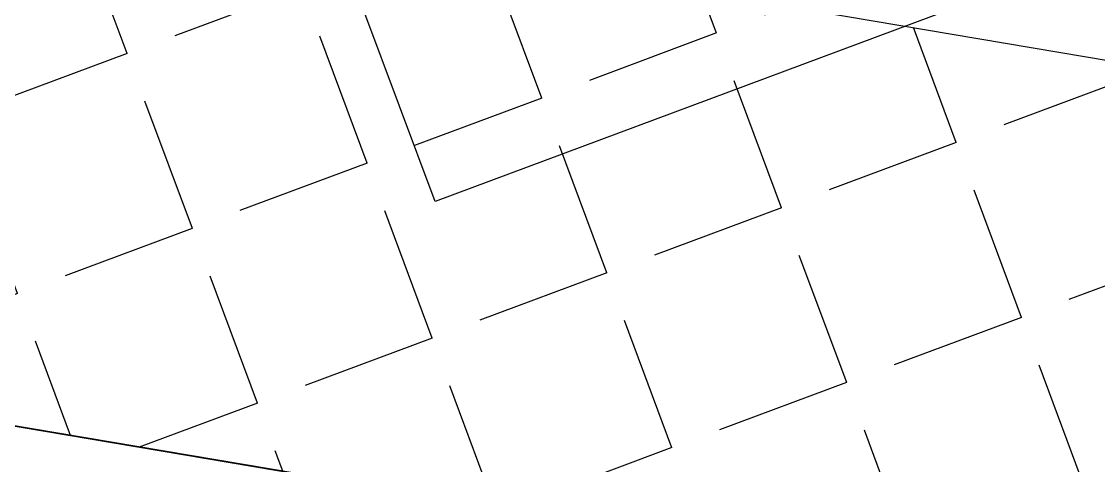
# Model space of a CAD drawing. Extents: x 12199666 to 24617114, y 1197707 to 2548648.
# Drawn here: x 12326513.16 to 12326529.05, y 1252696.41 to 1252702.95 of the extents above; entities that cross this region are included whole.
import ezdxf

# ---------------------------------------------------------------- set-up
doc = ezdxf.new("R2010")
doc.units = 0
doc.header["$LTSCALE"] = 10
doc.header["$MEASUREMENT"] = 0
doc.layers.add('TX-PLAN-T1-F11$0$_EDO-ALUMINIUM-SECTION', color=90, linetype='Continuous', lineweight=30)
doc.layers.add('TX-PLAN-T1-F11$0$F-Alum', color=4, linetype='Continuous')
doc.layers.add('TX-PLAN-T1-F11$0$Hatch', color=8, linetype='Continuous')

# ---------------------------------------------------------------- blocks, each defined once
blk = doc.blocks.new('TX-PLAN-T1-F11$0$A$C31F16DB5')
at = {"layer": 'TX-PLAN-T1-F11$0$F-Alum'}
blk.add_lwpolyline([(-230.0547611694055, 323.978224132984), (-246.111949040016, 351.7721619853573), (-243.5142918174824, 353.2728874415507), (-243.3466050863935, 352.9826327294168)], dxfattribs=at)
blk = doc.blocks.new('TX-PLAN-T1-F11$0$TY001')
at = {"layer": 'TX-PLAN-T1-F11$0$Hatch'}
h = blk.add_hatch(dxfattribs=at)
h.set_pattern_fill('ANGLE', color=256, scale=10, angle=30.01599999725287)
h.set_pattern_definition([(30.0159999972559, (7246.221578325145, 83575.31519770106), (-1.375665006031407, 2.381185795182857), [2, -0.7500000000000001]), (120.0160000000013, (7246.221578325145, 83575.31519770106), (-2.381185795182858, -1.375665006031407), [1.999999999999999, -0.7499999999999996])])
h.paths.add_polyline_path([(60.00000032735988, 120.9771403750929), (67.99996101413853, 120.9771446270752), (68.00000002421439, 47.58085556495644), (48.19380796328187, 36.13969821600767), (16.62201892351732, 36.13970411113405), (16.62202052539214, 44.13970411113405), (46.04924303735606, 44.1397041111195), (60, 52.19937255952391)])
at = {"layer": 'TX-PLAN-T1-F11$0$F-Alum', "flags": 128}
blk.add_lwpolyline([(60, 52.19937255952391), (60, 255.9699132520182)], dxfattribs=at)
at = {"layer": 'TX-PLAN-T1-F11$0$Hatch'}
blk.add_line((60.00000032735988, 120.9771403750929), (60, 52.19937255952391), dxfattribs=at)
blk.add_lwpolyline([(60.00000032735988, 120.9771403750929), (67.99996101413853, 120.9771446270752), (68.00000002421439, 47.58085556495644), (48.19380796328187, 36.13969821600767), (16.62201892351732, 36.13970411113405), (16.62202052539214, 44.13970411113405), (46.04924303735606, 44.1397041111195), (60, 52.19937255952391), (60.00000032735988, 120.9771403750929)], dxfattribs=at)
blk.add_blockref('TX-PLAN-T1-F11$0$A$C31F16DB5', (310.408990527736, -247.8873859157757))
blk = doc.blocks.new('TX-PLAN-T1-F11$0$A$C21521A5F')
at = {"rotation": 90}
blk.add_blockref('TX-PLAN-T1-F11$0$TY001', (388.7170751225203, -2739.780242875218, 0.0004146164392175001), dxfattribs=at)
blk = doc.blocks.new('TX-PLAN-T1-F11$0$标准层幕墙0118')
at = {"color": 3}
blk.add_blockref('TX-PLAN-T1-F11$0$A$C21521A5F', (32561.28292488377, 9139.780242875713, -0.0004146164392174988), dxfattribs=at)
blk = doc.blocks.new('TX-PLAN-T1-F11')
at = {"layer": 'TX-PLAN-T1-F11$0$_EDO-ALUMINIUM-SECTION', "rotation": 350.4236156863823}
blk.add_blockref('TX-PLAN-T1-F11$0$标准层幕墙0118', (12293055.45042718, 1251790.443008234), dxfattribs=at)

msp = doc.modelspace()

# ---------------------------------------------------------------- block references
msp.add_blockref('TX-PLAN-T1-F11', (0, 0))

doc.saveas('drawing.dxf')
